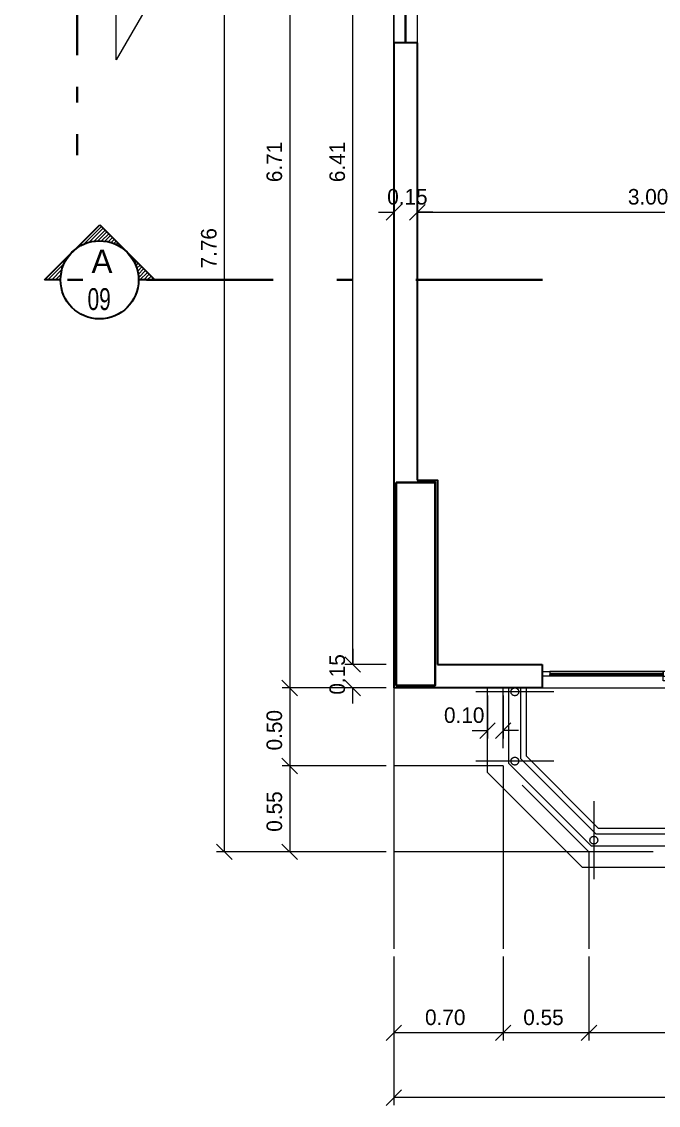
# Model space of a CAD drawing. Header units: metres. Extents: x 2.9 to 62.3, y 8 to 50.1.
# Drawn here: x 7.99 to 12.07, y 11.91 to 18.85 of the extents above; entities that cross this region are included whole.
import ezdxf
from ezdxf.enums import TextEntityAlignment as Align

# ---------------------------------------------------------------- set-up
doc = ezdxf.new("R2010")
doc.units = ezdxf.units.M
doc.header["$MEASUREMENT"] = 0
for name, pattern in [('DGN Style 2', [1.016237, 0.609742, -0.406495]), ('DGN Style 3', [1.422731, 1.016237, -0.406495]), ('DGN Style 4', [1.626995, 0.812989, -0.406495, 0.001016, -0.406495])]:
    doc.linetypes.add(name, pattern=pattern)
doc.layers.get('Defpoints').update_dxf_attribs({"lineweight": 0})
for name, color, linetype, lineweight in [('34 - Mobiliário', 7, 'Continuous', 0), ('CORNIJAS_VAR NA PLANTA PTIPO 1', 7, 'Continuous', 0), ('Cotas', 13, 'Continuous', 0), ('Level 1', 7, 'Continuous', 0), ('Level 14', 7, 'Continuous', 0), ('Level 24-1', 7, 'Continuous', 0), ('Level 3', 7, 'Continuous', 0), ('Level 31', 7, 'Continuous', 0), ('Level 44', 7, 'Continuous', 0), ('Level 50', 7, 'Continuous', 0), ('Level 62-1', 7, 'Continuous', 0), ('Level 7', 7, 'Continuous', 0)]:
    doc.layers.add(name, color=color, linetype=linetype, lineweight=lineweight)
doc.styles.add('Style-INTL_ENGINEERING', font='INTL_ENGINEERING.shx')
doc.dimstyles.get("Standard").update_dxf_attribs({"dimtxt": 0.18, "dimasz": 0.18, "dimexe": 0.18, "dimexo": 0.0625, "dimgap": 0.09, "dimtad": 0, "dimtih": 1, "dimtoh": 1, "dimdec": 4, "dimzin": 1, "dimdsep": 46, "dimtxsty": 'Standard', "dimcen": 0, "dimadec": 0, "dimazin": 0, "dimtfac": 1, "dimtdec": 4, "dimtofl": 0, "dimtmove": 0, "dimatfit": 3, "dimfxl": 0, "dimtolj": 1, "dimtzin": 1, "dimarcsym": 0})

# ---------------------------------------------------------------- blocks, each defined once
blk = doc.blocks.new('J140B1')
at = {"layer": '34 - Mobiliário', "color": 7, "linetype": 'Continuous', "lineweight": 40}
blk.add_line((0, 0.075), (0.6, 0.075), dxfattribs=at)
at = {"layer": 'CORNIJAS_VAR NA PLANTA PTIPO 1', "color": 7, "linetype": 'Continuous', "lineweight": 30}
for p, q in [((0, 0), (0, 0.15)), ((0.6, 0), (0.6, 0.15))]:
    blk.add_line(p, q, dxfattribs=at)
at = {"layer": 'CORNIJAS_VAR NA PLANTA PTIPO 1', "color": 7, "linetype": 'Continuous', "lineweight": 0}
for p, q in [((0, 0.15), (0.6, 0.15)), ((0, 0), (0.6, 0))]:
    blk.add_line(p, q, dxfattribs=at)
blk = doc.blocks.new('PC185')
at = {"layer": 'Level 14', "color": 7, "linetype": 'Continuous', "lineweight": 13, "flags": 128}
for points in [[(0.00001, -0.04504), (0.05, -0.04504), (0.05001, -0.07502), (0.00002, -0.07504)], [(0.77501, -0.04506), (0.05, -0.04504), (0.05, -0.05504), (0.775, -0.05508)], [(0.05, -0.06502), (0.77502, -0.06506), (0.77499, -0.07506), (0.05001, -0.07502)], [(0.82499, -0.04506), (0.77501, -0.04506), (0.77499, -0.07506), (0.825, -0.07506)], [(0.77503, -0.07504), (0.82501, -0.07502), (0.82501, -0.10502), (0.77502, -0.10502)], [(1.55002, -0.07506), (0.82501, -0.07502), (0.82499, -0.08506), (1.55, -0.08504)], [(0.82502, -0.09502), (1.55002, -0.09504), (1.55001, -0.10504), (0.82501, -0.10502)], [(1.60001, -0.07506), (1.55002, -0.07506), (1.55001, -0.10504), (1.60002, -0.10504)]]:
    blk.add_lwpolyline(points, close=True, dxfattribs=at)
at = {"layer": 'Level 31', "color": 30, "linetype": 'Continuous', "lineweight": 0}
blk.add_line((-0.00001, -0.15008), (1.60001, -0.15012), dxfattribs=at)
at = {"layer": 'Level 7', "color": 7, "linetype": 'Continuous', "lineweight": 30, "flags": 128}
for points in [[(0, 0), (-0.00001, -0.15008)], [(1.60001, -0.00002), (1.60001, -0.1501)]]:
    blk.add_lwpolyline(points, dxfattribs=at)
blk = doc.blocks.new('_Oblique')
at = {"color": 0, "linetype": 'ByBlock', "lineweight": -2}
blk.add_line((0.5, 0.5), (-0.5, -0.5), dxfattribs=at)
blk = doc.blocks.new('*D420')
at = {"layer": 'Cotas', "color": 2, "linetype": 'Continuous', "lineweight": 0}
for p, q in [((13.5245, 18.4595), (13.5245, 17.5752)), ((10.5245, 17.3588), (10.5245, 17.6742)), ((10.5245, 17.6247), (13.5245, 17.6247))]:
    blk.add_line(p, q, dxfattribs=at)
at = {"layer": 'Defpoints'}
for p in [(13.5245, 18.509), (12.0245, 17.6247), (13.5245, 17.6247), (10.5245, 17.3093)]:
    blk.add_point(p, dxfattribs=at)
at = {"layer": 'Cotas', "color": 2, "linetype": 'Continuous', "lineweight": 0, "xscale": 0.0995, "yscale": 0.0995, "zscale": 0.0995, "rotation": 180}
blk.add_blockref('_Oblique', (10.5245, 17.6247), dxfattribs=at)
at = {"layer": 'Cotas', "color": 2, "linetype": 'Continuous', "lineweight": 0, "xscale": 0.0995, "yscale": 0.0995, "zscale": 0.0995}
blk.add_blockref('_Oblique', (13.5245, 17.6247), dxfattribs=at)
at = {"layer": 'Cotas', "color": 2, "linetype": 'Continuous', "lineweight": 0, "style": 'Style-INTL_ENGINEERING'}
blk.add_text('3.00', height=0.0995, dxfattribs=at).set_placement((11.8741, 17.724), align=Align.MIDDLE_LEFT)
blk = doc.blocks.new('*D264')
at = {"layer": 'Cotas', "color": 2, "linetype": 'Continuous', "lineweight": 0}
for p, q in [((10.3745, 18.6595), (10.3745, 17.5752)), ((10.5245, 17.3588), (10.5245, 17.6742)), ((10.2751, 17.6247), (10.3745, 17.6247)), ((10.6241, 17.6247), (10.5245, 17.6247))]:
    blk.add_line(p, q, dxfattribs=at)
at = {"layer": 'Defpoints'}
for p in [(10.3745, 18.709), (10.4496, 17.6247), (10.5245, 17.6247), (10.5245, 17.3093)]:
    blk.add_point(p, dxfattribs=at)
at = {"layer": 'Cotas', "color": 2, "linetype": 'Continuous', "lineweight": 0, "xscale": 0.0995, "yscale": 0.0995, "zscale": 0.0995}
blk.add_blockref('_Oblique', (10.3745, 17.6247), dxfattribs=at)
at = {"layer": 'Cotas', "color": 2, "linetype": 'Continuous', "lineweight": 0, "xscale": 0.0995, "yscale": 0.0995, "zscale": 0.0995, "rotation": 180}
blk.add_blockref('_Oblique', (10.5245, 17.6247), dxfattribs=at)
at = {"layer": 'Cotas', "color": 2, "linetype": 'Continuous', "lineweight": 0, "style": 'Style-INTL_ENGINEERING'}
blk.add_text('0.15', height=0.0995, dxfattribs=at).set_placement((10.3315, 17.724), align=Align.MIDDLE_LEFT)
blk = doc.blocks.new('*D453')
at = {"layer": 'Cotas', "color": 2, "linetype": 'Continuous', "lineweight": 0}
for p, q in [((10.325, 21.139), (10.0608, 21.139)), ((10.1103, 14.729), (10.1103, 21.139)), ((10.325, 14.729), (10.0608, 14.729))]:
    blk.add_line(p, q, dxfattribs=at)
at = {"layer": 'Defpoints'}
for p in [(10.1103, 21.139), (10.3745, 21.139), (10.1103, 17.934), (10.3745, 14.729)]:
    blk.add_point(p, dxfattribs=at)
at = {"layer": 'Cotas', "color": 2, "linetype": 'Continuous', "lineweight": 0, "xscale": 0.0995, "yscale": 0.0995, "zscale": 0.0995}
for p, rotation in [((10.1103, 21.139), 89.99999999999999), ((10.1103, 14.729), 270)]:
    blk.add_blockref('_Oblique', p, dxfattribs=dict(at, rotation=rotation))
at = {"layer": 'Cotas', "color": 2, "linetype": 'Continuous', "lineweight": 0, "style": 'Style-INTL_ENGINEERING'}
blk.add_text('6.41', height=0.0995, rotation=90, dxfattribs=at).set_placement((10.0111, 17.8176), align=Align.MIDDLE_LEFT)
blk = doc.blocks.new('*D267')
at = {"layer": 'Cotas', "color": 2, "linetype": 'Continuous', "lineweight": 0}
for p, q in [((10.1103, 14.8285), (10.1103, 14.729)), ((10.325, 14.729), (10.0608, 14.729)), ((10.325, 14.579), (10.0608, 14.579)), ((10.1103, 14.4795), (10.1103, 14.579))]:
    blk.add_line(p, q, dxfattribs=at)
at = {"layer": 'Defpoints'}
for p in [(10.1103, 14.729), (10.3745, 14.729), (10.1103, 14.654), (10.3745, 14.579)]:
    blk.add_point(p, dxfattribs=at)
at = {"layer": 'Cotas', "color": 2, "linetype": 'Continuous', "lineweight": 0, "xscale": 0.0995, "yscale": 0.0995, "zscale": 0.0995}
for p, rotation in [((10.1103, 14.729), 270), ((10.1103, 14.579), 90)]:
    blk.add_blockref('_Oblique', p, dxfattribs=dict(at, rotation=rotation))
at = {"layer": 'Cotas', "color": 2, "linetype": 'Continuous', "lineweight": 0, "style": 'Style-INTL_ENGINEERING'}
blk.add_text('0.15', height=0.0995, rotation=90, dxfattribs=at).set_placement((10.0111, 14.536), align=Align.MIDDLE_LEFT)
blk = doc.blocks.new('*D475')
at = {"layer": 'Cotas', "color": 2, "linetype": 'Continuous', "lineweight": 0}
for p, q in [((11.6245, 12.8595), (11.6245, 12.3211)), ((16.3045, 12.8595), (16.3045, 12.3211)), ((16.3045, 12.3706), (11.6245, 12.3706))]:
    blk.add_line(p, q, dxfattribs=at)
at = {"layer": 'Defpoints'}
for p in [(11.6245, 12.909), (16.3045, 12.909), (11.6245, 12.3706), (13.9645, 12.3706)]:
    blk.add_point(p, dxfattribs=at)
at = {"layer": 'Cotas', "color": 2, "linetype": 'Continuous', "lineweight": 0, "xscale": 0.0995, "yscale": 0.0995, "zscale": 0.0995, "rotation": 180}
blk.add_blockref('_Oblique', (11.6245, 12.3706), dxfattribs=at)
at = {"layer": 'Cotas', "color": 2, "linetype": 'Continuous', "lineweight": 0, "xscale": 0.0995, "yscale": 0.0995, "zscale": 0.0995}
blk.add_blockref('_Oblique', (16.3045, 12.3706), dxfattribs=at)
at = {"layer": 'Cotas', "color": 2, "linetype": 'Continuous', "lineweight": 0, "style": 'Style-INTL_ENGINEERING'}
blk.add_text('4.68', height=0.0995, dxfattribs=at).set_placement((13.82, 12.4698), align=Align.MIDDLE_LEFT)
blk = doc.blocks.new('*D476')
at = {"layer": 'Cotas', "color": 2, "linetype": 'Continuous', "lineweight": 0}
for p, q in [((11.0746, 12.8595), (11.0746, 12.3211)), ((11.6245, 12.8595), (11.6245, 12.3211)), ((11.6245, 12.3706), (11.0746, 12.3706))]:
    blk.add_line(p, q, dxfattribs=at)
at = {"layer": 'Defpoints'}
for p in [(11.0746, 12.909), (11.6245, 12.909), (11.0746, 12.3706), (11.3496, 12.3706)]:
    blk.add_point(p, dxfattribs=at)
at = {"layer": 'Cotas', "color": 2, "linetype": 'Continuous', "lineweight": 0, "xscale": 0.0995, "yscale": 0.0995, "zscale": 0.0995, "rotation": 180}
blk.add_blockref('_Oblique', (11.0746, 12.3706), dxfattribs=at)
at = {"layer": 'Cotas', "color": 2, "linetype": 'Continuous', "lineweight": 0, "xscale": 0.0995, "yscale": 0.0995, "zscale": 0.0995}
blk.add_blockref('_Oblique', (11.6245, 12.3706), dxfattribs=at)
at = {"layer": 'Cotas', "color": 2, "linetype": 'Continuous', "lineweight": 0, "style": 'Style-INTL_ENGINEERING'}
blk.add_text('0.55', height=0.0995, dxfattribs=at).set_placement((11.2035, 12.4698), align=Align.MIDDLE_LEFT)
blk = doc.blocks.new('*D477')
at = {"layer": 'Cotas', "color": 2, "linetype": 'Continuous', "lineweight": 0}
for p, q in [((10.3745, 12.8595), (10.3745, 12.3211)), ((11.0746, 12.8595), (11.0746, 12.3211)), ((11.0746, 12.3706), (10.3745, 12.3706))]:
    blk.add_line(p, q, dxfattribs=at)
at = {"layer": 'Defpoints'}
for p in [(10.3745, 12.909), (11.0746, 12.909), (10.3745, 12.3706), (10.7246, 12.3706)]:
    blk.add_point(p, dxfattribs=at)
at = {"layer": 'Cotas', "color": 2, "linetype": 'Continuous', "lineweight": 0, "xscale": 0.0995, "yscale": 0.0995, "zscale": 0.0995, "rotation": 180}
blk.add_blockref('_Oblique', (10.3745, 12.3706), dxfattribs=at)
at = {"layer": 'Cotas', "color": 2, "linetype": 'Continuous', "lineweight": 0, "xscale": 0.0995, "yscale": 0.0995, "zscale": 0.0995}
blk.add_blockref('_Oblique', (11.0746, 12.3706), dxfattribs=at)
at = {"layer": 'Cotas', "color": 2, "linetype": 'Continuous', "lineweight": 0, "style": 'Style-INTL_ENGINEERING'}
blk.add_text('0.70', height=0.0995, dxfattribs=at).set_placement((10.5741, 12.4698), align=Align.MIDDLE_LEFT)
blk = doc.blocks.new('*D276')
at = {"layer": 'Cotas', "color": 2, "linetype": 'Continuous', "lineweight": 0}
for p, q in [((10.3745, 12.8595), (10.3745, 11.9063)), ((50.6246, 12.8595), (50.6246, 11.9063)), ((50.6246, 11.9558), (10.3745, 11.9558))]:
    blk.add_line(p, q, dxfattribs=at)
at = {"layer": 'Defpoints'}
for p in [(10.3745, 12.909), (50.6246, 12.909), (10.3745, 11.9558), (30.4996, 11.9558)]:
    blk.add_point(p, dxfattribs=at)
at = {"layer": 'Cotas', "color": 2, "linetype": 'Continuous', "lineweight": 0, "xscale": 0.0995, "yscale": 0.0995, "zscale": 0.0995, "rotation": 180}
blk.add_blockref('_Oblique', (10.3745, 11.9558), dxfattribs=at)
at = {"layer": 'Cotas', "color": 2, "linetype": 'Continuous', "lineweight": 0, "xscale": 0.0995, "yscale": 0.0995, "zscale": 0.0995}
blk.add_blockref('_Oblique', (50.6246, 11.9558), dxfattribs=at)
at = {"layer": 'Cotas', "color": 2, "linetype": 'Continuous', "lineweight": 0, "style": 'Style-INTL_ENGINEERING'}
blk.add_text('40.25', height=0.0995, dxfattribs=at).set_placement((30.3088, 12.0551), align=Align.MIDDLE_LEFT)
blk = doc.blocks.new('*D478')
at = {"layer": 'Cotas', "color": 2, "linetype": 'Continuous', "lineweight": 0}
for p, q in [((10.325, 14.579), (9.6577, 14.579)), ((9.7072, 14.579), (9.7072, 14.079)), ((10.325, 14.079), (9.6577, 14.079))]:
    blk.add_line(p, q, dxfattribs=at)
at = {"layer": 'Defpoints'}
for p in [(10.3745, 14.579), (9.7072, 14.329), (9.7072, 14.079), (10.3745, 14.079)]:
    blk.add_point(p, dxfattribs=at)
at = {"layer": 'Cotas', "color": 2, "linetype": 'Continuous', "lineweight": 0, "xscale": 0.0995, "yscale": 0.0995, "zscale": 0.0995}
for p, rotation in [((9.7072, 14.579), 90), ((9.7072, 14.079), 270)]:
    blk.add_blockref('_Oblique', p, dxfattribs=dict(at, rotation=rotation))
at = {"layer": 'Cotas', "color": 2, "linetype": 'Continuous', "lineweight": 0, "style": 'Style-INTL_ENGINEERING'}
blk.add_text('0.50', height=0.0995, rotation=90, dxfattribs=at).set_placement((9.608, 14.1786), align=Align.MIDDLE_LEFT)
blk = doc.blocks.new('*D479')
at = {"layer": 'Cotas', "color": 2, "linetype": 'Continuous', "lineweight": 0}
for p, q in [((10.325, 14.079), (9.6577, 14.079)), ((9.7072, 14.079), (9.7072, 13.529)), ((10.325, 13.529), (9.6577, 13.529))]:
    blk.add_line(p, q, dxfattribs=at)
at = {"layer": 'Defpoints'}
for p in [(10.3745, 14.079), (9.7072, 13.804), (9.7072, 13.529), (10.3745, 13.529)]:
    blk.add_point(p, dxfattribs=at)
at = {"layer": 'Cotas', "color": 2, "linetype": 'Continuous', "lineweight": 0, "xscale": 0.0995, "yscale": 0.0995, "zscale": 0.0995}
for p, rotation in [((9.7072, 14.079), 90), ((9.7072, 13.529), 270)]:
    blk.add_blockref('_Oblique', p, dxfattribs=dict(at, rotation=rotation))
at = {"layer": 'Cotas', "color": 2, "linetype": 'Continuous', "lineweight": 0, "style": 'Style-INTL_ENGINEERING'}
blk.add_text('0.55', height=0.0995, rotation=90, dxfattribs=at).set_placement((9.608, 13.6579), align=Align.MIDDLE_LEFT)
blk = doc.blocks.new('*D277')
at = {"layer": 'Cotas', "color": 2, "linetype": 'Continuous', "lineweight": 0}
for p, q in [((10.325, 21.289), (9.6577, 21.289)), ((9.7072, 21.289), (9.7072, 14.579)), ((10.325, 14.579), (9.6577, 14.579))]:
    blk.add_line(p, q, dxfattribs=at)
at = {"layer": 'Defpoints'}
for p in [(10.3745, 21.289), (9.7072, 17.934), (9.7072, 14.579), (10.3745, 14.579)]:
    blk.add_point(p, dxfattribs=at)
at = {"layer": 'Cotas', "color": 2, "linetype": 'Continuous', "lineweight": 0, "xscale": 0.0995, "yscale": 0.0995, "zscale": 0.0995}
for p, rotation in [((9.7072, 21.289), 89.99999999999999), ((9.7072, 14.579), 270)]:
    blk.add_blockref('_Oblique', p, dxfattribs=dict(at, rotation=rotation))
at = {"layer": 'Cotas', "color": 2, "linetype": 'Continuous', "lineweight": 0, "style": 'Style-INTL_ENGINEERING'}
blk.add_text('6.71', height=0.0995, rotation=90, dxfattribs=at).set_placement((9.608, 17.8176), align=Align.MIDDLE_LEFT)
blk = doc.blocks.new('*D278')
at = {"layer": 'Cotas', "color": 2, "linetype": 'Continuous', "lineweight": 0}
for p, q in [((10.325, 21.289), (9.2379, 21.289)), ((9.2874, 21.289), (9.2874, 13.529)), ((10.325, 13.529), (9.2379, 13.529))]:
    blk.add_line(p, q, dxfattribs=at)
at = {"layer": 'Defpoints'}
for p in [(10.3745, 21.289), (9.2874, 17.409), (9.2874, 13.529), (10.3745, 13.529)]:
    blk.add_point(p, dxfattribs=at)
at = {"layer": 'Cotas', "color": 2, "linetype": 'Continuous', "lineweight": 0, "xscale": 0.0995, "yscale": 0.0995, "zscale": 0.0995}
for p, rotation in [((9.2874, 21.289), 90), ((9.2874, 13.529), 270)]:
    blk.add_blockref('_Oblique', p, dxfattribs=dict(at, rotation=rotation))
at = {"layer": 'Cotas', "color": 2, "linetype": 'Continuous', "lineweight": 0, "style": 'Style-INTL_ENGINEERING'}
blk.add_text('7.76', height=0.0995, rotation=90, dxfattribs=at).set_placement((9.1882, 17.2645), align=Align.MIDDLE_LEFT)
blk = doc.blocks.new('*U105')
at = {"layer": 'Level 1', "color": 3, "linetype": 'DGN Style 4', "lineweight": 0}
blk.add_line((0.25, 0), (-0.25, 0), dxfattribs=at)
at = {"layer": 'Level 50', "color": 190, "linetype": 'DGN Style 2', "lineweight": 0}
blk.add_circle((0, 0), 0.025, dxfattribs=at)
blk = doc.blocks.new('*U106')
at = {"layer": 'Level 1', "color": 3, "linetype": 'DGN Style 4', "lineweight": 0}
blk.add_line((0.25, 0), (-0.25, 0), dxfattribs=at)
at = {"layer": 'Level 50', "color": 190, "linetype": 'DGN Style 2', "lineweight": 0}
blk.add_circle((0, 0), 0.025, dxfattribs=at)
blk = doc.blocks.new('*U107')
at = {"layer": 'Level 1', "color": 3, "linetype": 'DGN Style 4', "lineweight": 0}
blk.add_line((0, 0.25), (0, -0.25), dxfattribs=at)
at = {"layer": 'Level 50', "color": 190, "linetype": 'DGN Style 2', "lineweight": 0}
blk.add_circle((0, 0), 0.025, dxfattribs=at)
blk = doc.blocks.new('*U103')
at = {"layer": 'CORNIJAS_VAR NA PLANTA PTIPO 1', "color": 7, "linetype": 'DGN Style 3', "lineweight": 13, "flags": 128}
blk.add_lwpolyline([(-14.1953, -4.27), (-18.8753, -4.27), (-19.4253, -3.72), (-19.4253, -3.22)], dxfattribs=at)
at = {"layer": 'CORNIJAS_VAR NA PLANTA PTIPO 1', "color": 7, "linetype": 'Continuous', "lineweight": 13, "flags": 128}
blk.add_lwpolyline([(-14.1953, -4.12), (-18.8132, -4.12), (-19.2753, -3.6579), (-19.2753, -3.22)], dxfattribs=at)
at = {"layer": 'Level 50', "color": 190, "linetype": 'Continuous', "lineweight": 13, "flags": 128}
for points in [[(-14.1953, -4.2325), (-18.8598, -4.2325), (-19.3878, -3.7045), (-19.3878, -3.22)], [(-14.1953, -4.1575), (-18.8287, -4.1575), (-19.3128, -3.6734), (-19.3128, -3.22)]]:
    blk.add_lwpolyline(points, dxfattribs=at)
at = {"layer": 'Level 62-1', "color": 7, "linetype": 'Continuous', "lineweight": 13, "flags": 128}
blk.add_lwpolyline([(-14.1953, -4.27), (-14.1953, -4.37), (-18.9167, -4.37), (-19.5253, -3.7614), (-19.5253, -3.22)], dxfattribs=at)
at = {"layer": 'Level 50', "color": 190, "linetype": 'DGN Style 2', "lineweight": 0}
for name, p in [('*U105', (-19.3503, -3.245)), ('*U106', (-19.3503, -3.6889)), ('*U107', (-18.8442, -4.195))]:
    blk.add_blockref(name, p, dxfattribs=at)
blk = doc.blocks.new('*D364')
at = {"layer": 'Cotas', "color": 2, "linetype": 'Continuous', "lineweight": 0}
for p, q in [((10.9746, 14.5295), (10.9746, 14.2559)), ((11.0746, 14.5295), (11.0746, 14.2559)), ((10.875, 14.3054), (10.9746, 14.3054)), ((11.174, 14.3054), (11.0746, 14.3054))]:
    blk.add_line(p, q, dxfattribs=at)
at = {"layer": 'Defpoints'}
for p in [(10.9746, 14.579), (11.0746, 14.579), (10.8179, 14.3054), (11.0746, 14.3054)]:
    blk.add_point(p, dxfattribs=at)
at = {"layer": 'Cotas', "color": 2, "linetype": 'Continuous', "lineweight": 0, "xscale": 0.0995, "yscale": 0.0995, "zscale": 0.0995}
blk.add_blockref('_Oblique', (10.9746, 14.3054), dxfattribs=at)
at = {"layer": 'Cotas', "color": 2, "linetype": 'Continuous', "lineweight": 0, "xscale": 0.0995, "yscale": 0.0995, "zscale": 0.0995, "rotation": 180}
blk.add_blockref('_Oblique', (11.0746, 14.3054), dxfattribs=at)
at = {"layer": 'Cotas', "color": 2, "linetype": 'Continuous', "lineweight": 0, "style": 'Style-INTL_ENGINEERING'}
blk.add_text('0.10', height=0.0995, dxfattribs=at).set_placement((10.6955, 14.4046), align=Align.MIDDLE_LEFT)
blk = doc.blocks.new('*U183')
at = {"layer": 'Level 3', "color": 2, "linetype": 'Continuous', "lineweight": 30}
for p, q in [((-22.1052, -0.045), (-21.7522, 0.308)), ((-21.7522, 0.308), (-21.3982, -0.0446)), ((-22.0023, -0.0454), (-22.1052, -0.045)), ((-21.3982, -0.0446), (-21.5022, -0.0454))]:
    blk.add_line(p, q, dxfattribs=at)
at = {"layer": 'Level 3', "color": 2, "linetype": 'Continuous', "lineweight": 13}
for p, q in [((-21.8563, 0.1824), (-21.741, 0.2975)), ((-21.819, 0.1963), (-21.7296, 0.2854)), ((-21.7891, 0.2017), (-21.7171, 0.2744)), ((-21.7634, 0.2045), (-21.7055, 0.2619)), ((-21.7397, 0.2045), (-21.6932, 0.2503)), ((-21.7189, 0.2024), (-21.6824, 0.2384)), ((-21.698, 0.1992), (-21.6701, 0.2257)), ((-21.6791, 0.1944), (-21.6581, 0.2156)), ((-21.6614, 0.1885), (-21.646, 0.2033)), ((-21.6451, 0.1812), (-21.6353, 0.1914)), ((-21.6291, 0.1732), (-21.6232, 0.1791)), ((-21.6153, 0.1641), (-21.6111, 0.1679)), ((-21.6012, 0.1545), (-21.5993, 0.1561)), ((-21.5885, 0.1442), (-21.587, 0.1445)), ((-21.5541, 0.1075), (-21.5521, 0.1091)), ((-21.5444, 0.0934), (-21.5402, 0.0973)), ((-21.5352, 0.079), (-21.5284, 0.0854)), ((-21.5271, 0.0635), (-21.517, 0.0733)), ((-22.0833, -0.0449), (-21.9797, 0.0591)), ((-22.0591, -0.0446), (-21.9937, 0.0223)), ((-21.5192, 0.0473), (-21.5054, 0.0619)), ((-21.513, 0.0302), (-21.4933, 0.0496)), ((-21.5082, 0.0113), (-21.4812, 0.0384)), ((-21.504, -0.0085), (-21.4709, 0.0263)), ((-21.5021, -0.0295), (-21.4584, 0.0143)), ((-21.4942, -0.0446), (-21.4461, 0.0026)), ((-22.0361, -0.0444), (-21.999, -0.0075)), ((-22.0119, -0.0453), (-22.0012, -0.0335)), ((-21.4702, -0.045), (-21.434, -0.0085)), ((-21.4472, -0.0448), (-21.4219, -0.0208)), ((-21.4231, -0.0446), (-21.4117, -0.033)), ((-21.4, -0.0444), (-21.3994, -0.0446))]:
    blk.add_line(p, q, dxfattribs=at)
at = {"layer": 'Level 3', "color": 2, "linetype": 'DGN Style 4', "lineweight": 40}
blk.add_line((-18.9136, -0.0442), (-22.2521, -0.0447), dxfattribs=at)
at = {"layer": 'Level 3', "color": 2, "linetype": 'Continuous', "lineweight": 30}
blk.add_circle((-21.7529, -0.0451), 0.25, dxfattribs=at)
at = {"layer": 'Level 3', "color": 2, "linetype": 'Continuous', "lineweight": 13}
blk.add_arc((-21.7529, -0.0451), 0.25, 0.00068, 180.00068, dxfattribs=at)
for p in [(-21.576, 0.1321), (-21.5641, 0.1203)]:
    blk.add_point(p, dxfattribs=at)
at = {"layer": 'Level 3', "color": 2, "linetype": 'Continuous', "lineweight": 30, "style": 'Style-INTL_ENGINEERING'}
blk.add_text('A', height=0.15, rotation=0.00068, dxfattribs=at).set_placement((-21.8042, -0.0005))
at = {"layer": 'Level 3', "color": 2, "linetype": 'Continuous', "lineweight": 13, "style": 'Style-INTL_ENGINEERING', "width": 0.714283}
blk.add_text('09', height=0.13999, rotation=0.00068, dxfattribs=at).set_placement((-21.6811, -0.168), align=Align.MIDDLE_RIGHT)
blk = doc.blocks.new('*U188')
at = {"layer": 'Level 3', "color": 2, "linetype": 'DGN Style 4', "lineweight": 40}
blk.add_line((-0.729, -2.874), (-0.729, 2.873), dxfattribs=at)
at = {"layer": 'Level 3', "color": 2, "linetype": 'Continuous', "lineweight": 13, "extrusion": (0, 0, -1), "flags": 128}
blk.add_lwpolyline([(0.228, 1.65), (0.228, -1.651), (-0.726, -0.002)], close=True, dxfattribs=at)
at = {"layer": 'Level 3', "color": 2, "linetype": 'Continuous', "lineweight": 30, "extrusion": (0, 0, -1), "style": 'Style-INTL_ENGINEERING'}
blk.add_text('F-3', height=0.3001, rotation=269.9993, dxfattribs=at).set_placement((-0.194, -0.038), align=Align.MIDDLE_CENTER)
at = {"layer": 'Level 3', "color": 2, "linetype": 'Continuous', "lineweight": 13, "extrusion": (0, 0, -1), "style": 'Style-INTL_ENGINEERING'}
blk.add_text('12', height=0.2, rotation=269.9993, dxfattribs=at).set_placement((0.448, -0.03), align=Align.MIDDLE_CENTER)

msp = doc.modelspace()

# ---------------------------------------------------------------- linework, layer by layer
at = {"layer": 'CORNIJAS_VAR NA PLANTA PTIPO 1', "color": 7, "linetype": 'Continuous', "lineweight": 30}
for p, q in [((10.3745, 18.709), (10.3745, 14.579)), ((10.5245, 18.709), (10.5245, 15.9096)), ((10.6545, 14.729), (11.3246, 14.729)), ((11.3245, 14.579), (10.3745, 14.579))]:
    msp.add_line(p, q, dxfattribs=at)
at = {"layer": 'CORNIJAS_VAR NA PLANTA PTIPO 1', "color": 7, "linetype": 'Continuous', "lineweight": 30, "flags": 128}
msp.add_lwpolyline([(10.5245, 15.9096), (10.6545, 15.9096), (10.6545, 14.729)], dxfattribs=at)
at = {"layer": 'Cotas', "color": 2, "linetype": 'Continuous', "lineweight": 0}
for p, q in [((10.3745, 14.579), (10.3745, 12.909)), ((11.0746, 14.079), (10.3745, 14.079)), ((11.0746, 14.079), (11.0746, 12.909)), ((11.6245, 13.529), (10.3745, 13.529)), ((11.6245, 13.529), (11.6245, 12.909))]:
    msp.add_line(p, q, dxfattribs=at)
at = {"layer": 'Level 24-1', "color": 7, "linetype": 'DGN Style 2', "lineweight": 0, "flags": 128}
msp.add_lwpolyline([(33.7253, 21.9391), (38.0346, 21.939), (38.0346, 22.689), (46.8646, 22.689), (46.8646, 21.289), (50.6245, 21.289), (50.6245, 14.579), (49.9246, 14.579), (49.9246, 14.079), (49.3745, 13.529), (39.8467, 13.529), (39.2267, 12.909), (31.9114, 12.909), (31.6938, 13.1263), (29.3053, 13.1263), (29.0877, 12.909), (21.7724, 12.909), (21.1524, 13.529), (11.6245, 13.529), (11.0746, 14.079), (11.0746, 14.579), (10.3745, 14.579), (10.3745, 21.289), (14.1346, 21.289), (14.1346, 22.689), (22.9645, 22.689), (22.9645, 21.939), (27.2738, 21.939), (27.2738, 26.7246), (33.7241, 26.7246), (33.7253, 21.9391)], dxfattribs=at)
at = {"layer": 'Level 44', "color": 1, "linetype": 'Continuous', "lineweight": 40, "flags": 128}
msp.add_lwpolyline([(10.3895, 15.8946), (10.6395, 15.8946), (10.6395, 14.5946), (10.3895, 14.5946)], close=True, dxfattribs=at)

# ---------------------------------------------------------------- block references
at = {"layer": 'CORNIJAS_VAR NA PLANTA PTIPO 1', "color": 7, "linetype": 'Continuous', "lineweight": 30, "xscale": 0.9999953433792164, "yscale": -0.9999953433792164, "rotation": 270}
msp.add_blockref('J140B1', (10.5245, 19.309), dxfattribs=at)
at = {"layer": 'Level 3', "color": 2, "linetype": 'Continuous', "lineweight": 13, "extrusion": (0, 0, -1), "xscale": 0.4998882411011977, "yscale": 0.4998882411011977, "zscale": 0.4998882411011977, "rotation": 180}
msp.add_blockref('*U188', (-8.7098, 19.4267), dxfattribs=at)
at = {"layer": 'Level 3', "color": 2, "linetype": 'Continuous', "lineweight": 30}
msp.add_blockref('*U183', (30.2413, 17.2368), dxfattribs=at)
at = {"layer": 'Level 62-1', "color": 7, "linetype": 'Continuous', "lineweight": 13}
msp.add_blockref('*U103', (30.4998, 17.799), dxfattribs=at)
at = {"layer": 'Level 7', "color": 30, "linetype": 'Continuous', "lineweight": 0}
msp.add_blockref('PC185', (11.3246, 14.7291), dxfattribs=at)

# ---------------------------------------------------------------- dimensions: what is measured, and where the dimension line sits
at = {"layer": 'Cotas', "color": 2, "linetype": 'Continuous', "lineweight": 0}
for base, p1, p2, angle, override, picture, middle in [((9.2875, 13.529), (10.3745, 21.289), (10.3745, 13.529), 270, {"dimtxt": 0.0995, "dimasz": 0.0995, "dimexe": 0.0495, "dimexo": 0.0495, "dimgap": 0.0495, "dimtad": 1, "dimtih": 0, "dimtoh": 0, "dimdec": 2, "dimzin": 3, "dimtxsty": 'Style-INTL_ENGINEERING', "dimblk": 'Oblique', "dimclre": 2, "dimtdec": 2, "dimatfit": 1, "dimtolj": 0, "dimtzin": 3, "dimlwe": 0}, '*D278', (9.2875, 17.409)), ((9.7072, 14.579), (10.3745, 21.289), (10.3745, 14.579), 270, {"dimtxt": 0.0995, "dimasz": 0.0995, "dimexe": 0.0495, "dimexo": 0.0495, "dimgap": 0.0495, "dimtad": 1, "dimtih": 0, "dimtoh": 0, "dimdec": 2, "dimzin": 3, "dimtxsty": 'Style-INTL_ENGINEERING', "dimblk": 'Oblique', "dimclre": 2, "dimtdec": 2, "dimatfit": 1, "dimtolj": 0, "dimtzin": 3, "dimlwe": 0}, '*D277', (9.7072, 17.934)), ((10.1103, 21.139), (10.3745, 14.729), (10.3745, 21.139), 90, {"dimtxt": 0.0995, "dimasz": 0.0995, "dimexe": 0.0495, "dimexo": 0.0495, "dimgap": 0.0495, "dimtad": 1, "dimtih": 0, "dimtoh": 0, "dimdec": 2, "dimzin": 3, "dimtxsty": 'Style-INTL_ENGINEERING', "dimblk": 'Oblique', "dimclre": 2, "dimtdec": 2, "dimatfit": 1, "dimfrac": 2, "dimtolj": 0, "dimtzin": 3, "dimlwe": 0}, '*D453', (10.1103, 17.934)), ((9.7072, 14.079), (10.3745, 14.579), (10.3745, 14.079), 270, {"dimtxt": 0.0995, "dimasz": 0.0995, "dimexe": 0.0495, "dimexo": 0.0495, "dimgap": 0.0495, "dimtad": 1, "dimtih": 0, "dimtoh": 0, "dimdec": 2, "dimzin": 3, "dimtxsty": 'Style-INTL_ENGINEERING', "dimblk": 'Oblique', "dimclre": 2, "dimtdec": 2, "dimatfit": 1, "dimtolj": 0, "dimtzin": 3, "dimlwe": 0}, '*D478', (9.7072, 14.329)), ((9.7072, 13.529), (10.3745, 14.079), (10.3745, 13.529), 270, {"dimtxt": 0.0995, "dimasz": 0.0995, "dimexe": 0.0495, "dimexo": 0.0495, "dimgap": 0.0495, "dimtad": 1, "dimtih": 0, "dimtoh": 0, "dimdec": 2, "dimzin": 3, "dimtxsty": 'Style-INTL_ENGINEERING', "dimblk": 'Oblique', "dimclre": 2, "dimtdec": 2, "dimatfit": 1, "dimtolj": 0, "dimtzin": 3, "dimlwe": 0}, '*D479', (9.7072, 13.804)), ((10.3745, 12.3706), (11.0746, 12.909), (10.3745, 12.909), 180, {"dimtxt": 0.0995, "dimasz": 0.0995, "dimexe": 0.0495, "dimexo": 0.0495, "dimgap": 0.0495, "dimtad": 1, "dimtih": 0, "dimtoh": 0, "dimdec": 2, "dimzin": 3, "dimtxsty": 'Style-INTL_ENGINEERING', "dimblk": 'Oblique', "dimclre": 2, "dimtdec": 2, "dimatfit": 1, "dimtolj": 0, "dimtzin": 3, "dimlwe": 0}, '*D477', (10.7246, 12.3706)), ((10.3745, 11.9558), (50.6245, 12.909), (10.3745, 12.909), 180, {"dimtxt": 0.0995, "dimasz": 0.0995, "dimexe": 0.0495, "dimexo": 0.0495, "dimgap": 0.0495, "dimtad": 1, "dimtih": 0, "dimtoh": 0, "dimdec": 2, "dimzin": 3, "dimtxsty": 'Style-INTL_ENGINEERING', "dimblk": 'Oblique', "dimclre": 2, "dimtdec": 2, "dimatfit": 1, "dimtolj": 0, "dimtzin": 3, "dimlwe": 0}, '*D276', (30.4996, 11.9558)), ((11.0746, 12.3706), (11.6245, 12.909), (11.0746, 12.909), 180, {"dimtxt": 0.0995, "dimasz": 0.0995, "dimexe": 0.0495, "dimexo": 0.0495, "dimgap": 0.0495, "dimtad": 1, "dimtih": 0, "dimtoh": 0, "dimdec": 2, "dimzin": 3, "dimtxsty": 'Style-INTL_ENGINEERING', "dimblk": 'Oblique', "dimclre": 2, "dimtdec": 2, "dimatfit": 1, "dimtolj": 0, "dimtzin": 3, "dimlwe": 0}, '*D476', (11.3496, 12.3706)), ((11.6245, 12.3706), (16.3045, 12.909), (11.6245, 12.909), 180, {"dimtxt": 0.0995, "dimasz": 0.0995, "dimexe": 0.0495, "dimexo": 0.0495, "dimgap": 0.0495, "dimtad": 1, "dimtih": 0, "dimtoh": 0, "dimdec": 2, "dimzin": 3, "dimtxsty": 'Style-INTL_ENGINEERING', "dimblk": 'Oblique', "dimclre": 2, "dimtdec": 2, "dimatfit": 1, "dimtolj": 0, "dimtzin": 3, "dimlwe": 0}, '*D475', (13.9645, 12.3706))]:
    dim = msp.add_linear_dim(base=base, p1=p1, p2=p2, angle=angle, dimstyle='Standard', override=override, dxfattribs=at)
    dim.commit()
    dim.dimension.update_dxf_attribs({"geometry": picture, "text_midpoint": middle})
for base, p1, p2, override, picture, middle in [((10.5245, 17.6247), (10.3745, 18.709), (10.5245, 17.3093), {"dimtxt": 0.0995, "dimasz": 0.0995, "dimexe": 0.0495, "dimexo": 0.0495, "dimgap": 0.0495, "dimtad": 1, "dimtih": 0, "dimtoh": 0, "dimdec": 2, "dimzin": 3, "dimtxsty": 'Style-INTL_ENGINEERING', "dimblk": 'Oblique', "dimclre": 2, "dimtdec": 2, "dimatfit": 1, "dimtolj": 0, "dimtzin": 3, "dimlwe": 0}, '*D264', (10.4496, 17.6247)), ((11.0746, 14.3054), (10.9746, 14.579), (11.0746, 14.579), {"dimtxt": 0.0995, "dimasz": 0.0995, "dimexe": 0.0495, "dimexo": 0.0495, "dimgap": 0.0495, "dimtad": 1, "dimtih": 0, "dimtoh": 0, "dimdec": 2, "dimzin": 3, "dimtxsty": 'Style-INTL_ENGINEERING', "dimblk": 'Oblique', "dimclre": 2, "dimtdec": 2, "dimatfit": 1, "dimfrac": 2, "dimtolj": 0, "dimtzin": 3, "dimlwe": 0}, '*D364', (10.8179, 14.3054))]:
    dim = msp.add_linear_dim(base=base, p1=p1, p2=p2, dimstyle='Standard', override=override, dxfattribs=at)
    dim.commit()
    dim.dimension.update_dxf_attribs({"geometry": picture, "text_midpoint": middle, "dimtype": 160})
dim = msp.add_linear_dim(base=(13.5245, 17.6247), p1=(10.5245, 17.3093), p2=(13.5245, 18.509), dimstyle='Standard', override={"dimtxt": 0.0995, "dimasz": 0.0995, "dimexe": 0.0495, "dimexo": 0.0495, "dimgap": 0.0495, "dimtad": 1, "dimtih": 0, "dimtoh": 0, "dimdec": 2, "dimzin": 3, "dimtxsty": 'Style-INTL_ENGINEERING', "dimblk": 'Oblique', "dimclre": 2, "dimtdec": 2, "dimatfit": 1, "dimtolj": 0, "dimtzin": 3, "dimlwe": 0}, dxfattribs=at)
dim.commit()
dim.dimension.update_dxf_attribs({"geometry": '*D420', "text_midpoint": (12.0245, 17.6247)})
dim = msp.add_linear_dim(base=(10.1103, 14.729), p1=(10.3745, 14.579), p2=(10.3745, 14.729), angle=90, dimstyle='Standard', override={"dimtxt": 0.0995, "dimasz": 0.0995, "dimexe": 0.0495, "dimexo": 0.0495, "dimgap": 0.0495, "dimtad": 1, "dimtih": 0, "dimtoh": 0, "dimdec": 2, "dimzin": 3, "dimtxsty": 'Style-INTL_ENGINEERING', "dimblk": 'Oblique', "dimclre": 2, "dimtdec": 2, "dimatfit": 1, "dimfrac": 2, "dimtolj": 0, "dimtzin": 3, "dimlwe": 0}, dxfattribs=at)
dim.commit()
dim.dimension.update_dxf_attribs({"geometry": '*D267', "text_midpoint": (10.1103, 14.654), "dimtype": 160})

doc.saveas('drawing.dxf')
